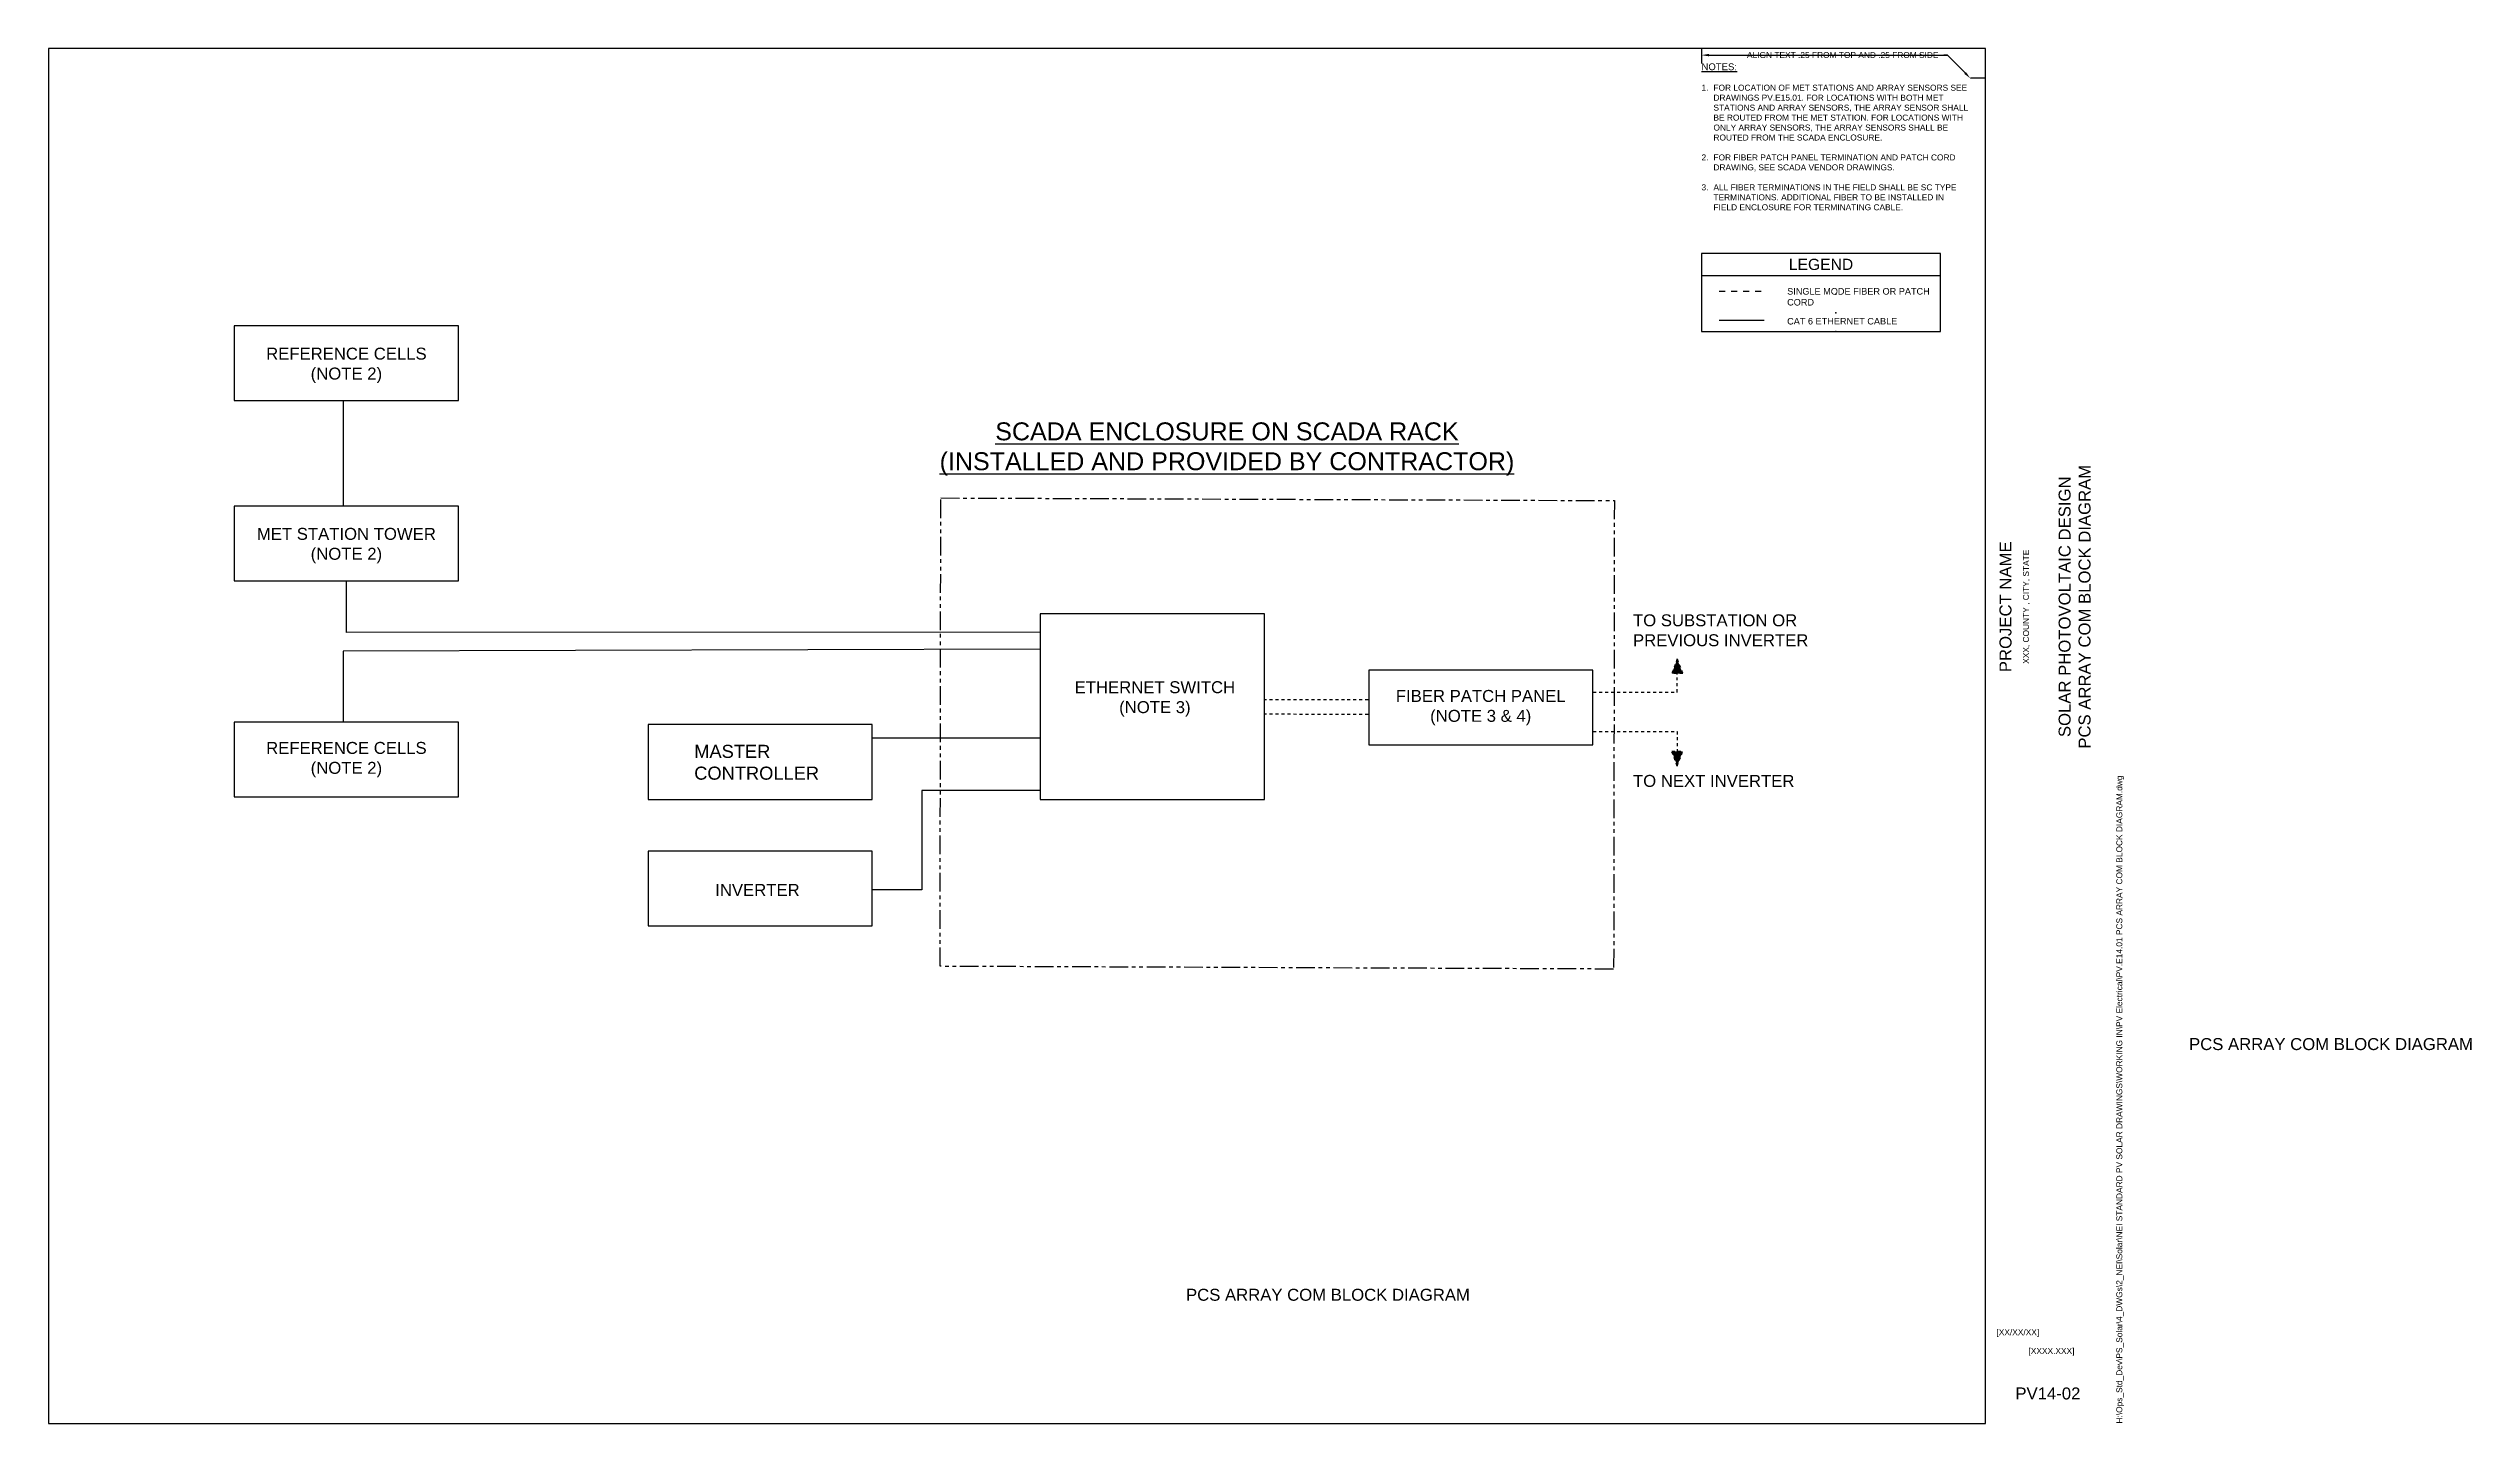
# Paper-space layout 'PV.E14.01 PCS ARRAY COM BLOCK DIAGRAM' of a CAD drawing. Header units: feet. Extents: x 0 to 40.5, y 0 to 23.
# The model-space entities are those that its viewports show. They can reach past a viewport. Long polylines and large blocks are cut down to what shows.
import ezdxf
from ezdxf import colors
from ezdxf.entities.mleader import LeaderData, LeaderLine
from ezdxf.enums import TextEntityAlignment as Align
from ezdxf.math import Vec2, Vec3

# ---------------------------------------------------------------- set-up
doc = ezdxf.new("R2010")
doc.units = ezdxf.units.FT
doc.header["$MEASUREMENT"] = 0
doc.linetypes.add('HIDDEN4', pattern=[0.0935, 0.0625, -0.031])
doc.linetypes.add('PHANTOM2', pattern=[1.25, 0.625, -0.125, 0.125, -0.125, 0.125, -0.125])
for name, color, linetype in [('Border By others', 3, 'PHANTOM2'), ('DEVICES', 5, 'Continuous'), ('E-COMM-ETHR', 191, 'Continuous'), ('E-COMM-SMFB', 131, 'HIDDEN4'), ('E-TEXT @ 1', 7, 'Continuous'), ('G-ANNO-TABLES 2', 153, 'Continuous'), ('G-ANNO-TEXT', 1, 'Continuous'), ('G-ANNO-TTBL', 1, 'Continuous'), ('W-TEXT', 7, 'Continuous')]:
    doc.layers.add(name, color=color, linetype=linetype)
doc.layers.add('G-NPLT', color=67, linetype='Continuous', plot=False)
doc.layers.add('VP', color=31, linetype='Continuous', plot=False)
doc.styles.add('NEI-A', font='arial.ttf')

# ---------------------------------------------------------------- blocks, each defined once
blk = doc.blocks.new('TITLE NAME W_O SCALE')
at = {"style": 'NEI-A'}
blk.add_attdef('TITLE_NAME_001', (-0.03, 0.263), '', height=0.25, dxfattribs=at)
for tag, p in [('SCALE:', (0, 0)), ('1"_=_', (0.561, 0.002))]:
    blk.add_attdef(tag, text='', height=0.1, dxfattribs=at).set_placement(p, align=Align.BOTTOM_LEFT)
blk = doc.blocks.new('*U4')
at = {"layer": 'G-ANNO-TEXT'}
blk.add_lwpolyline([(-2, -1.3075), (2, -1.3075), (2, 0), (-2, 0)], close=True, dxfattribs=at)
blk.add_lwpolyline([(-2, -0.37), (2, -0.37)], dxfattribs=at)
at = {"layer": 'G-NPLT'}
for p in [(0.25, -0.6825), (0.25, -0.995), (0.25, -1.3075)]:
    blk.add_point(p, dxfattribs=at)
at = {"layer": 'W-TEXT', "insert": (0, -0.185), "char_height": 0.1875, "attachment_point": 5, "style": 'NEI-A'}
blk.add_mtext_dynamic_manual_height_columns('LEGEND', width=3.607448, gutter_width=0.625, heights=[0], dxfattribs=at)
blk = doc.blocks.new('arr')
at = {"ltscale": 0.5}
h = blk.add_hatch(color=256, dxfattribs=at)
h.dxf.hatch_style = 1
h.paths.add_polyline_path([(0.046, 0.123), (-0.046, 0.123), (0, 0)])
for p, q in [((0, 0), (-0.046, 0.123)), ((-0.046, 0.123), (0.046, 0.123)), ((0, 0), (0.046, 0.123))]:
    blk.add_line(p, q, dxfattribs=at)

msp = doc.modelspace()

# ---------------------------------------------------------------- linework, layer by layer
at = {"layer": 'Border By others'}
msp.add_lwpolyline([(12.585, 18.746), (18.22, 18.724), (18.214, 14.804), (12.579, 14.827)], close=True, dxfattribs=at)
at = {"layer": 'DEVICES'}
for points in [[(6.674, 19.56), (8.549, 19.56), (8.549, 20.185), (6.674, 20.185)], [(6.674, 18.052), (8.549, 18.052), (8.549, 18.677), (6.674, 18.677)], [(13.417, 16.224), (15.292, 16.224), (15.292, 17.776), (13.417, 17.776)], [(16.165, 16.679), (18.04, 16.679), (18.04, 17.304), (16.165, 17.304)], [(6.674, 16.246), (8.549, 16.246), (8.549, 16.871), (6.674, 16.871)], [(10.137, 16.224), (12.012, 16.224), (12.012, 16.849), (10.137, 16.849)], [(10.137, 15.166), (12.012, 15.166), (12.012, 15.791), (10.137, 15.791)]]:
    msp.add_lwpolyline(points, close=True, dxfattribs=at)
at = {"layer": 'E-COMM-ETHR'}
msp.add_line((7.584, 19.553), (7.584, 18.674), dxfattribs=at)
for points in [[(13.417, 17.623), (7.612, 17.62), (7.612, 18.052)], [(13.417, 17.482), (7.585, 17.465), (7.585, 16.869)], [(13.417, 16.735), (12.012, 16.735)], [(13.417, 16.297), (12.425, 16.297), (12.425, 15.466), (12.012, 15.466)]]:
    msp.add_lwpolyline(points, dxfattribs=at)
at = {"layer": 'E-COMM-SMFB'}
for p, q in [((16.161, 17.056), (15.292, 17.056)), ((16.161, 16.934), (15.295, 16.936))]:
    msp.add_line(p, q, dxfattribs=at)
for points in [[(18.044, 17.12), (18.746, 17.12), (18.746, 17.276)], [(18.044, 16.793), (18.746, 16.793), (18.746, 16.626)]]:
    msp.add_lwpolyline(points, dxfattribs=at)

# ---------------------------------------------------------------- block references
at = {"layer": 'E-COMM-SMFB', "rotation": 180}
msp.add_blockref('arr', (18.746, 17.399), dxfattribs=at)
at = {"layer": 'E-COMM-SMFB'}
msp.add_blockref('arr', (18.746, 16.503), dxfattribs=at)

# ---------------------------------------------------------------- texts
at = {"layer": 'G-ANNO-TEXT', "style": 'NEI-A'}
for s, width, gutter_width, heights, insert, char_height, attachment_point in [('REFERENCE CELLS (NOTE 2)', 1.79429, 0.5, [0], (7.612, 19.855), 0.1, 5), ('{\\LSCADA ENCLOSURE ON SCADA RACK\\P(INSTALLED AND PROVIDED BY CONTRACTOR)}', 4.81874, 0, [0.486], (14.979, 18.933), 0.15, 8), ('MET STATION TOWER\\P(NOTE 2)', 1.79429, 0.5, [0.697], (7.612, 18.347), 0.1, 5), ('TO SUBSTATION OR PREVIOUS INVERTER', 2.02965, 0.5, [0], (18.376, 17.504), 0.1, 7), ('ETHERNET SWITCH\\P(NOTE 3)', 1.79429, 0.5, [0], (14.376, 17.064), 0.1, 5), ('FIBER PATCH PANEL\\P(NOTE 3 & 4)', 2.02965, 0.5, [0], (17.102, 16.991), 0.1, 5), ('REFERENCE CELLS (NOTE 2)', 1.79429, 0.5, [0], (7.612, 16.556), 0.1, 5), ('TO NEXT INVERTER', 2.02965, 0.5, [0], (18.376, 16.327), 0.1, 7), ('INVERTER', 1.79429, 0.5, [0], (11.051, 15.466), 0.1, 5)]:
    msp.add_mtext_dynamic_manual_height_columns(s, width=width, gutter_width=gutter_width, heights=heights, dxfattribs=dict(at, insert=insert, char_height=char_height, attachment_point=attachment_point))
at = {"layer": 'G-ANNO-TEXT', "insert": (10.522, 16.387), "char_height": 0.1094, "width": 1.5169, "attachment_point": 7, "style": 'NEI-A'}
msp.add_mtext('MASTER CONTROLLER', dxfattribs=at)

psp = doc.layouts.new('PV.E14.01 PCS ARRAY COM BLOCK DIAGRAM')

# ---------------------------------------------------------------- linework, layer by layer
at = {"layer": 'E-COMM-ETHR', "flags": 128}
psp.add_lwpolyline([(27.955, 18.463), (28.705, 18.463)], dxfattribs=at)
at = {"layer": 'E-COMM-SMFB', "flags": 128}
psp.add_lwpolyline([(27.955, 18.949), (28.705, 18.949)], dxfattribs=at)
at = {"layer": 'G-NPLT'}
psp.add_line((32.409, 22.511), (32.159, 22.511), dxfattribs=at)
psp.add_lwpolyline([(27.659, 23.011), (27.659, 22.761)], dxfattribs=at)
at = {"layer": 'VP'}
psp.add_lwpolyline([(0, 23.011), (0, 0), (32.409, 0), (32.409, 23.011)], close=True, dxfattribs=at)

# ---------------------------------------------------------------- block references
at = {"layer": 'E-TEXT @ 1'}
ref = psp.add_blockref('TITLE NAME W_O SCALE', (34.907, 6.738), dxfattribs=at)
ref.add_attrib('TITLE_NAME_001', 'PCS ARRAY COM BLOCK DIAGRAM', (35.817, 6.25), dxfattribs={"layer": '0', "height": 0.2, "style": 'NEI-A'})
ref = psp.add_blockref('TITLE NAME W_O SCALE', (18.124, 2.544), dxfattribs=at)
ref.add_attrib('TITLE_NAME_001', 'PCS ARRAY COM BLOCK DIAGRAM', (19.034, 2.055), dxfattribs={"layer": 'G-ANNO-TEXT', "height": 0.2, "style": 'NEI-A'})
at = {"layer": 'G-ANNO-TABLES 2'}
psp.add_blockref('*U4', (29.659, 19.581), dxfattribs=at)

# ---------------------------------------------------------------- texts
at = {"layer": 'G-ANNO-TEXT', "attachment_point": 1, "style": 'NEI-A'}
for s, width, gutter_width, heights, insert, char_height in [('\\A1;{\\H1.1429x;\\LNOTES:}\\P\\P\\pi-0.2,l0.2,t0.2;1.^IFOR LOCATION OF MET STATIONS AND ARRAY SENSORS SEE DRAWINGS PV.E15.01. FOR LOCATIONS WITH BOTH MET STATIONS AND ARRAY SENSORS, THE ARRAY SENSOR SHALL BE ROUTED FROM THE MET STATION. FOR LOCATIONS WITH ONLY ARRAY SENSORS, THE ARRAY SENSORS SHALL BE ROUTED FROM THE SCADA ENCLOSURE. \\P\\pi0,l0,tz;\\P\\pi-0.2,l0.2,t0.2;2.^IFOR FIBER PATCH PANEL TERMINATION AND PATCH CORD DRAWING, SEE SCADA VENDOR DRAWINGS.\\P\\pi0,l0,tz;\\P\\pi-0.2,l0.2,t0.2;3.^IALL FIBER TERMINATIONS IN THE FIELD SHALL BE SC TYPE TERMINATIONS. ADDITIONAL FIBER TO BE INSTALLED IN FIELD ENCLOSURE FOR TERMINATING CABLE.', 4.47043, 0.938, [5.99], (27.659, 22.761), 0.1), ('SINGLE MODE FIBER OR PATCH CORD', 2.55833, 0.547, [0], (29.092, 19.001), 0.1094), ('CAT 6 ETHERNET CABLE', 3.00523, 0.547, [0], (29.092, 18.501), 0.1094)]:
    psp.add_mtext_dynamic_manual_height_columns(s, width=width, gutter_width=gutter_width, heights=heights, dxfattribs=dict(at, insert=insert, char_height=char_height))
at = {"layer": 'G-ANNO-TTBL', "style": 'NEI-A'}
psp.add_text('XXX, COUNTY , CITY, STATE', height=0.1, rotation=90, dxfattribs=at).set_placement((33.097, 13.668), align=Align.MIDDLE)
at = {"layer": 'G-ANNO-TTBL', "char_height": 0.2, "attachment_point": 5, "rotation": 90, "style": 'NEI-A'}
for s, width, gutter_width, heights, insert in [('SOLAR PHOTOVOLTAIC DESIGN\\PPCS ARRAY COM BLOCK DIAGRAM', 6.78569, 0, [1.376], (33.903, 13.668)), ('PROJECT NAME', 7.8846, 0.5, [0], (32.747, 13.668))]:
    psp.add_mtext_dynamic_manual_height_columns(s, width=width, gutter_width=gutter_width, heights=heights, dxfattribs=dict(at, insert=insert))
at = {"layer": 'G-ANNO-TTBL', "style": 'NEI-A'}
for s, width, insert, char_height, attachment_point in [('[XX/XX/XX]', 0.85482, (32.595, 1.513), 0.1, 4), ('[XXXX.XXX]', 0.85482, (33.515, 1.2), 0.1, 5), ('PV14-02', 1.7218, (33.455, 0.502), 0.2, 5)]:
    psp.add_mtext_dynamic_manual_height_columns(s, width=width, gutter_width=0.5, heights=[0], dxfattribs=dict(at, insert=insert, char_height=char_height, attachment_point=attachment_point))
at = {"layer": 'G-NPLT', "insert": (34.6, 0), "char_height": 0.1, "width": 13.97168, "attachment_point": 1, "rotation": 90, "style": 'NEI-A'}
psp.add_mtext('H:\\\\Ops_Std_Dev\\\\PS_Solar\\\\4_DWGs\\\\2_NEI\\\\Solar\\\\NEI STANDARD PV SOLAR DRAWINGS\\\\WORKING IN\\\\PV Electrical\\\\PV.E14.01 PCS ARRAY COM BLOCK DIAGRAM.dwg', dxfattribs=at)

# ---------------------------------------------------------------- leaders
at = {"layer": 'G-NPLT'}
ml = psp.add_multileader_mtext('Standard', dxfattribs=at)
ml.set_content('ALIGN TEXT .25 FROM TOP AND .25 FROM SIDE', color=256, style='NEI-A')
ml.set_leader_properties()
ml.build(insert=Vec2(0, 0))
ml.multileader.update_dxf_attribs({"dogleg_length": 0.0625, "arrow_head_size": 0.125})
ctx = ml.context
ctx.base_point, ctx.char_height, ctx.arrow_head_size, ctx.landing_gap_size, ctx.plane_origin = Vec3(28.338, 22.901), 0.09996, 0.125, 0.09, Vec3(29.081, 22.952)
ctx.text_align_type = 2
notes = []
notes.append((ctx, [(1, (1, 1, 0), (31.778, 22.901), (-1, 0), 0.0625, [(0, [(27.659, 22.899)], 0, []), (1, [(32.157, 22.511)], 0, [])])]))
ctx.mtext.insert, ctx.mtext.width, ctx.mtext.alignment, ctx.mtext.flow_direction = Vec3(31.625, 22.951), 3.69406, 3, 5
for ctx, leaders in notes:
    for number, flags, end, landing, length, lines in leaders:
        leader = LeaderData()
        leader.index, (leader.has_last_leader_line, leader.has_dogleg_vector, leader.attachment_direction) = number, flags
        leader.last_leader_point, leader.dogleg_vector, leader.dogleg_length = Vec3(end), Vec3(landing), length
        for number, points, colour, breaks in lines:
            line = LeaderLine()
            line.index, line.vertices, line.color, line.breaks = number, Vec3.list(points), colors.encode_raw_color(colour), breaks
            leader.lines.append(line)
        ctx.leaders.append(leader)

# ---------------------------------------------------------------- viewports
at = {"layer": 'VP'}
vp = psp.add_viewport(center=(16.205, 11.505), size=(32.409, 23.01059), view_center_point=(13.222, 16.754), view_height=11.50529, dxfattribs=at)
vp.frozen_layers = ['E-TEXT @ 1']
vp.dxf.flags = 0x10000  # cut along an outline
vp.dxf.clipping_boundary_handle = psp.add_lwpolyline([(0, 23.011), (0, 0), (32.409, 0), (32.409, 23.011)], format="xyb", close=True, dxfattribs={"invisible": 1}).dxf.handle

doc.saveas('drawing.dxf')
